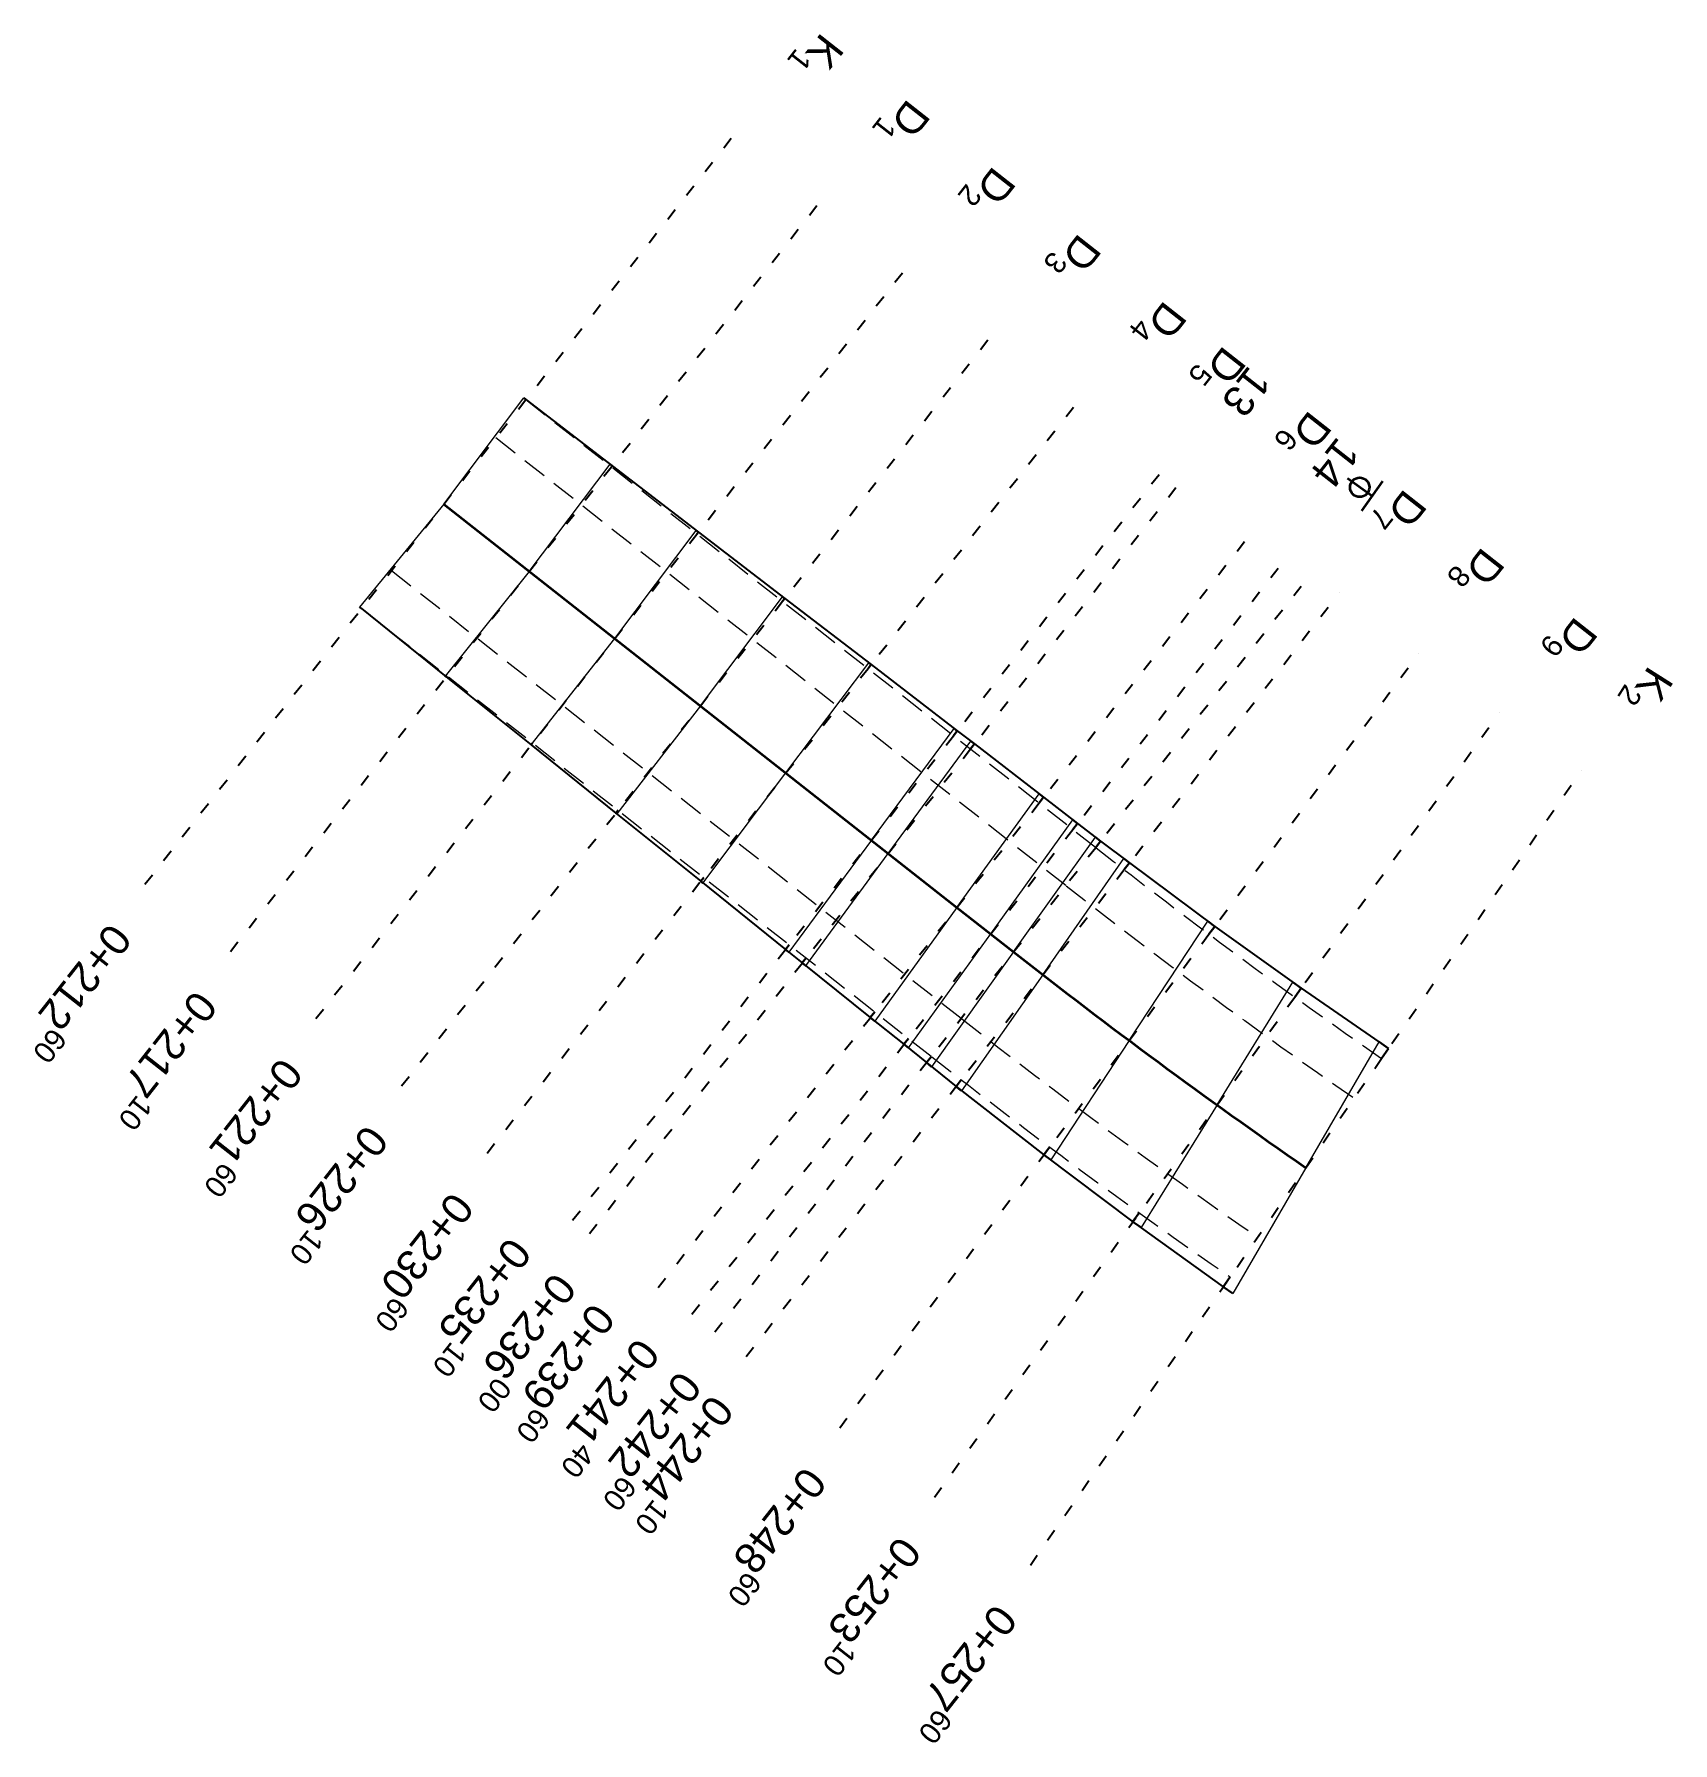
# Model space of a CAD drawing. Header units: millimetres. Extents: x 19067981 to 38137102, y 2652003 to 2652615.
# Drawn here: x 19068068.08 to 19068081.63, y 2652360.08 to 2652374.21 of the extents above; entities that cross this region are included whole.
import ezdxf

# ---------------------------------------------------------------- set-up
doc = ezdxf.new("R2010")
doc.units = ezdxf.units.MM
doc.linetypes.add('ACAD_ISO07W100', pattern=[3, 0, -3])
doc.linetypes.add('DASHEDX2', pattern=[38.099999999999994, 25.4, -12.7])
doc.layers.add('kurp', color=94, linetype='Continuous')
doc.styles.get("Standard").update_dxf_attribs({"font": 'arial.ttf'})

# ---------------------------------------------------------------- blocks, each defined once
blk = doc.blocks.new('to')
at = {"layer": 'kurp', "color": 0, "lineweight": 35, "ltscale": 0.2}
for p, q in [((19068315.08439827, 2652358.652561355), (19068315.38439827, 2652358.652561355)), ((19068315.23439828, 2652358.652561355), (19068315.23439828, 2652358.402561355))]:
    blk.add_line(p, q, dxfattribs=at)
blk.add_circle((19068315.23439828, 2652358.527561355), 0.08, dxfattribs=at)

msp = doc.modelspace()

# ---------------------------------------------------------------- linework, layer by layer
at = {"color": 0, "linetype": 'ACAD_ISO07W100', "lineweight": 25, "ltscale": 0.05}
for p, q in [((19068068.99225965, 2652367.181476912), (19068073.93557851, 2652373.471437023)), ((19068069.69988016, 2652366.625353538), (19068074.64319902, 2652372.915313649)), ((19068070.40750068, 2652366.069230164), (19068075.35081954, 2652372.359190275)), ((19068071.1151212, 2652365.51310679), (19068076.05844006, 2652371.803066901)), ((19068071.82274171, 2652364.956983416), (19068076.76606057, 2652371.246943527)), ((19068072.53036223, 2652364.400860042), (19068077.47368109, 2652370.690820153)), ((19068072.6700055, 2652364.291113521), (19068077.61332436, 2652370.581073645)), ((19068073.23798275, 2652363.844736668), (19068078.1813016, 2652370.134696779)), ((19068073.9665287, 2652363.273407985), (19068078.87194767, 2652369.592970797)), ((19068074.73967731, 2652362.684340297), (19068079.53055685, 2652369.09117349)), ((19068075.52330398, 2652362.109283526), (19068080.19809172, 2652368.601311406)), ((19068076.31715484, 2652361.548424033), (19068080.87433602, 2652368.123543291))]:
    msp.add_line(p, q, dxfattribs=at)
at = {"color": 2, "lineweight": 0, "ltscale": 0.2}
for p, q in [((19068071.46391914, 2652370.326457053), (19068072.12632805, 2652371.2049206)), ((19068072.17153962, 2652369.770333623), (19068072.83997045, 2652370.656783272)), ((19068071.4639191, 2652370.326456998), (19068070.7669154, 2652369.475181623)), ((19068072.87916013, 2652369.214210249), (19068073.55361287, 2652370.108645929)), ((19068072.17153962, 2652369.770333624), (19068071.47692695, 2652368.904460546)), ((19068073.58678065, 2652368.658086875), (19068074.26699094, 2652369.560711623)), ((19068072.18709563, 2652368.333615861), (19068072.87916021, 2652369.21421019)), ((19068074.29440117, 2652368.1019635), (19068074.98089769, 2652369.012371247)), ((19068073.58678065, 2652368.658086875), (19068072.8974214, 2652367.762647537)), ((19068075.00202168, 2652367.545840126), (19068075.68549829, 2652368.471339927)), ((19068075.14166495, 2652367.436093611), (19068075.82434444, 2652368.365272352)), ((19068073.60790485, 2652367.19155588), (19068074.29440117, 2652368.101963501)), ((19068075.70964219, 2652366.989716754), (19068076.38994164, 2652367.930432186)), ((19068075.98891499, 2652366.770234509), (19068076.66892039, 2652367.713165162)), ((19068075.00202169, 2652367.545840134), (19068074.31854533, 2652366.620340504)), ((19068076.17761378, 2652366.621934935), (19068076.85533077, 2652367.572311176)), ((19068074.45900356, 2652366.50690065), (19068075.14166495, 2652367.436093612)), ((19068076.41924633, 2652366.433199887), (19068077.09044412, 2652367.39329616)), ((19068075.70964219, 2652366.989716754), (19068075.02934306, 2652366.049001551)), ((19068077.13514896, 2652365.887799528), (19068077.78545526, 2652366.875672668)), ((19068075.30890992, 2652365.827304131), (19068075.98891499, 2652366.770234514)), ((19068076.17761378, 2652366.621934938), (19068075.49989709, 2652365.671559063)), ((19068076.41924633, 2652366.433199887), (19068075.74803059, 2652365.473083906)), ((19068077.86075227, 2652365.355373036), (19068078.48891515, 2652366.370269233)), ((19068077.13514896, 2652365.887799529), (19068076.48516052, 2652364.900351456)), ((19068078.59582117, 2652364.836092913), (19068079.20091658, 2652365.877645575)), ((19068077.86075227, 2652365.35537304), (19068077.23291858, 2652364.340934183)), ((19068078.59582128, 2652364.836093104), (19068077.99057424, 2652363.794321715))]:
    msp.add_line(p, q, dxfattribs=at)
at = {"color": 4, "lineweight": 30, "ltscale": 0.2}
for p, q in [((19068072.12632805, 2652371.2049206), (19068072.14362544, 2652371.191326473)), ((19068072.85742509, 2652370.643065562), (19068072.83997045, 2652370.656783272)), ((19068073.57122475, 2652370.094804636), (19068073.55361287, 2652370.108645929)), ((19068074.28476008, 2652369.546746747), (19068074.26699094, 2652369.560711623)), ((19068070.7669154, 2652369.475181623), (19068070.78421279, 2652369.461587499)), ((19068074.99882408, 2652368.998282788), (19068074.98089769, 2652369.012371247)), ((19068071.48565426, 2652368.897601691), (19068071.47692695, 2652368.904460546)), ((19068075.71262375, 2652368.450021865), (19068075.68549829, 2652368.471339927)), ((19068075.85375, 2652368.342162337), (19068075.82434444, 2652368.365272352)), ((19068076.4264234, 2652367.901760937), (19068076.38994164, 2652367.930432186)), ((19068072.88853683, 2652367.769629972), (19068072.8974214, 2652367.762647537)), ((19068076.70666015, 2652367.683505248), (19068076.66892039, 2652367.713165162)), ((19068076.8981025, 2652367.538696607), (19068076.85533077, 2652367.572311176)), ((19068077.13654741, 2652367.357285933), (19068077.09044412, 2652367.39329616)), ((19068073.58997846, 2652367.205644331), (19068073.60790485, 2652367.19155588)), ((19068077.8417718, 2652366.832764775), (19068077.78545526, 2652366.875672668)), ((19068074.29141988, 2652366.641658566), (19068074.31854533, 2652366.620340504)), ((19068074.45900356, 2652366.50690065), (19068074.42959799, 2652366.530010668)), ((19068078.5560725, 2652366.320986578), (19068078.48891515, 2652366.370269233)), ((19068075.02934306, 2652366.049001551), (19068074.99286129, 2652366.077672801)), ((19068075.30890992, 2652365.827304131), (19068075.27117016, 2652365.856964047)), ((19068079.27932256, 2652365.822251498), (19068079.20091658, 2652365.877645575)), ((19068075.49989709, 2652365.671559063), (19068075.45712536, 2652365.705173631)), ((19068075.70149787, 2652365.508537485), (19068075.74803059, 2652365.473083906)), ((19068076.42808082, 2652364.942238782), (19068076.48516052, 2652364.900351456)), ((19068077.16488509, 2652364.389000118), (19068077.23291858, 2652364.340934183)), ((19068077.99057424, 2652363.794321715), (19068077.91216829, 2652363.849715829))]:
    msp.add_line(p, q, dxfattribs=at)
at = {"color": 2, "lineweight": 30, "ltscale": 0.2}
for p, q in [((19068072.85124594, 2652370.635203112), (19068072.85742509, 2652370.643065562)), ((19068073.55886646, 2652370.079079737), (19068073.57122475, 2652370.094804637)), ((19068074.26648697, 2652369.522956362), (19068074.28502442, 2652369.546543712)), ((19068074.97410749, 2652368.966832987), (19068074.99882408, 2652368.998282788)), ((19068071.49183337, 2652368.905464078), (19068071.48565422, 2652368.897601626)), ((19068075.681728, 2652368.410709612), (19068075.71262375, 2652368.450021863)), ((19068072.19945393, 2652368.349340762), (19068072.18709563, 2652368.333615861)), ((19068075.82137127, 2652368.300963098), (19068075.85375001, 2652368.342162337)), ((19068076.38934852, 2652367.854586237), (19068076.42642341, 2652367.901760938)), ((19068072.90707449, 2652367.793217449), (19068072.88853705, 2652367.7696301)), ((19068076.66862131, 2652367.635104005), (19068076.70666015, 2652367.683505248)), ((19068076.85732012, 2652367.486804438), (19068076.8981025, 2652367.538696609)), ((19068077.0937333, 2652367.302129281), (19068077.13665571, 2652367.357425451)), ((19068073.61469505, 2652367.237094137), (19068073.58997846, 2652367.205644331)), ((19068077.79386302, 2652366.768696461), (19068077.8417718, 2652366.832764774)), ((19068074.32231562, 2652366.680970821), (19068074.29141988, 2652366.641658566)), ((19068074.46195889, 2652366.571224316), (19068074.42958016, 2652366.530025075)), ((19068078.50348117, 2652366.247951302), (19068078.5560725, 2652366.320986578)), ((19068075.02993618, 2652366.124847501), (19068074.99286129, 2652366.077672801)), ((19068075.309209, 2652365.905365299), (19068075.27117016, 2652365.856964047)), ((19068075.49790781, 2652365.757065742), (19068075.45712544, 2652365.70517357)), ((19068079.22235784, 2652365.740062567), (19068079.27932256, 2652365.822251498)), ((19068075.70182066, 2652365.508953328), (19068075.74474307, 2652365.564249499)), ((19068076.42846236, 2652364.942749011), (19068076.47637114, 2652365.006817324)), ((19068077.16532311, 2652364.389608415), (19068077.21791445, 2652364.46264369)), ((19068077.91216829, 2652363.849715828), (19068077.96913302, 2652363.93190476))]:
    msp.add_line(p, q, dxfattribs=at)
at = {"color": 1, "lineweight": 25, "ltscale": 0.2}
for points in [[(19068072.14362542, 2652371.191326487), (19068072.85742509, 2652370.643065562), (19068073.57122475, 2652370.094804637), (19068074.28502442, 2652369.546543712), (19068074.99882408, 2652368.998282788), (19068075.71262375, 2652368.450021863), (19068075.85375001, 2652368.342162337), (19068076.42642341, 2652367.901760938), (19068076.70666015, 2652367.683505248), (19068076.8981025, 2652367.538696609), (19068077.13665571, 2652367.357425451), (19068077.8417718, 2652366.832764774), (19068078.5560725, 2652366.320986578), (19068079.27932256, 2652365.822251498)], [(19068070.7842128, 2652369.461587391), (19068071.48565422, 2652368.897601626), (19068072.18709563, 2652368.333615861), (19068072.88853705, 2652367.7696301), (19068073.58997846, 2652367.205644331), (19068074.29141988, 2652366.641658566), (19068074.42958016, 2652366.530025075), (19068074.99286129, 2652366.077672801), (19068075.27117016, 2652365.856964047), (19068075.45712536, 2652365.70517363)], [(19068075.45712544, 2652365.70517357), (19068075.70182066, 2652365.508953328), (19068076.42808082, 2652364.942238782), (19068077.16488509, 2652364.389000118), (19068077.91216829, 2652363.849715829)]]:
    msp.add_lwpolyline(points, dxfattribs=at)
at = {"color": 0, "linetype": 'ACAD_ISO07W100', "lineweight": 25, "ltscale": 0.05}
for points in [[(19068073.51725554, 2652363.625254435), (19068078.4605744, 2652369.915214547)], [(19068073.70595435, 2652363.476954868), (19068078.64927321, 2652369.76691498)]]:
    msp.add_lwpolyline(points, dxfattribs=at)
at = {"color": 0, "lineweight": 25}
for p in [(19068075.71106106, 2652366.98860166), (19068076.41924633, 2652366.433199887), (19068077.13514896, 2652365.887799528), (19068077.86075227, 2652365.355373036)]:
    msp.add_point(p, dxfattribs=at)
at = {"layer": 'kurp', "linetype": 'DASHEDX2', "lineweight": 0, "ltscale": 0.008}
for points in [[(19068072.14362542, 2652371.191326491), (19068076.86109553, 2652367.483837319, 0.0150103020373041), (19068079.22235784, 2652365.740062567, 0.0150103020373041)], [(19068071.89645947, 2652370.876828483), (19068076.61392958, 2652367.169339311, 0.01501025342011124), (19068078.99449879, 2652365.411306594, 0.01501025342011124)], [(19068071.03137868, 2652369.776085452), (19068075.74884878, 2652366.068596289, 0.01501008890083675), (19068078.19699207, 2652364.260660729, 0.01501008890083675)], [(19068070.78421273, 2652369.461587445), (19068075.50168283, 2652365.754098282, 0.01501004361997405), (19068077.96913302, 2652363.93190476, 0.01501004361997405)]]:
    msp.add_lwpolyline(points, format="xyb", dxfattribs=at)
at = {"layer": 'kurp', "lineweight": 35}
msp.add_lwpolyline([(19068071.4639191, 2652370.326456998), (19068075.7096422, 2652366.989716751)], dxfattribs=at)
msp.add_lwpolyline([(19068075.70964219, 2652366.989716754), (19068076.17761378, 2652366.621934938, 0.01503412274865379), (19068078.59582117, 2652364.836092913)], format="xyb", dxfattribs=at)

# ---------------------------------------------------------------- block references
at = {"color": 0, "lineweight": 25, "rotation": 234.8948382856847}
msp.add_blockref('to', (27863976.88265114, 19777434.92666346), dxfattribs=at)

# ---------------------------------------------------------------- texts
at = {"layer": 'kurp', "color": 0, "lineweight": 0, "ltscale": 0.2, "char_height": 0.25, "attachment_point": 5}
for s, insert, rotation in [('\\A1;K{\\H0.7x;\\S^ 1;}', (19068074.54283864, 2652374.041524752), 231.83597444677065), ('\\A1;D{\\H0.7x;\\S^ 1;}', (19068075.25045915, 2652373.485401378), 231.83597444677065), ('\\A1;D{\\H0.7x;\\S^ 2;}', (19068075.95807967, 2652372.929278004), 231.83597444677065), ('\\A1;D{\\H0.7x;\\S^ 3;}', (19068076.66570019, 2652372.373154635), 231.83597444677065), ('\\A1;D{\\H0.7x;\\S^ 4;}', (19068077.3733207, 2652371.817031263), 231.83597444677065), ('\\A1;D{\\H0.7x;\\S^ 5;}', (19068077.86346783, 2652371.444116697), 231.83597444677068), ('\\A1;13', (19068078.103698, 2652371.25531833), 231.83597444677068), ('\\A1;D{\\H0.7x;\\S^ 6;}', (19068078.57196129, 2652370.909185809), 231.83597444677065), ('\\A1;14', (19068078.83927039, 2652370.664932213), 231.83597444677065), ('\\A1;D{\\H0.7x;\\S^ 7;}', (19068079.35857472, 2652370.259165662), 231.83597444677065), ('\\A1;D{\\H0.7x;\\S^ 8;}', (19068080.0025092, 2652369.777610361), 231.83597444677065), ('\\A1;D{\\H0.7x;\\S^ 9;}', (19068080.77191933, 2652369.203134699), 231.83597444677068), ('\\A1;K{\\H0.7x;\\S^ 2;}', (19068081.40609942, 2652368.799199769), 237.55952694852198), ('\\A1;0+212{\\H0.7x;\\S60^ ;}', (19068068.44567464, 2652366.279422238), 231.83597444677068), ('\\A1;0+217{\\H0.7x;\\S10^ ;}', (19068069.15329516, 2652365.723298864), 231.83597444677068), ('\\A1;0+221{\\H0.7x;\\S60^ ;}', (19068069.86091568, 2652365.16717549), 231.83597444677068), ('\\A1;0+226{\\H0.7x;\\S10^ ;}', (19068070.56853619, 2652364.611052116), 231.83597444677068), ('\\A1;0+230{\\H0.7x;\\S60^ ;}', (19068071.27615671, 2652364.054928742), 231.83597444677068), ('\\A1;0+235{\\H0.7x;\\S10^ ;}', (19068071.75182248, 2652363.68110005), 231.83597444677068), ('\\A1;0+236{\\H0.7x;\\S00^ ;}', (19068072.12342049, 2652363.389058847), 231.83597444677068), ('\\A1;0+239{\\H0.7x;\\S60^ ;}', (19068072.44327575, 2652363.137682613), 231.83597444677068), ('\\A1;0+241{\\H0.7x;\\S40^ ;}', (19068072.81294939, 2652362.847153789), 231.83597444677068), ('\\A1;0+242{\\H0.7x;\\S60^ ;}', (19068073.15936934, 2652362.574900194), 231.83597444677068), ('\\A1;0+244{\\H0.7x;\\S10^ ;}', (19068073.42542125, 2652362.378409946), 231.83597444677068), ('\\A1;0+248{\\H0.7x;\\S60^ ;}', (19068074.1930923, 2652361.782285623), 231.83597444677068), ('\\A1;0+253{\\H0.7x;\\S10^ ;}', (19068074.97671898, 2652361.207228852), 231.83597444677068), ('\\A1;0+257{\\H0.7x;\\S60^ ;}', (19068075.77056983, 2652360.646369359), 231.83597444677068)]:
    msp.add_mtext(s, dxfattribs=dict(at, insert=insert, rotation=rotation))

doc.saveas('drawing.dxf')
